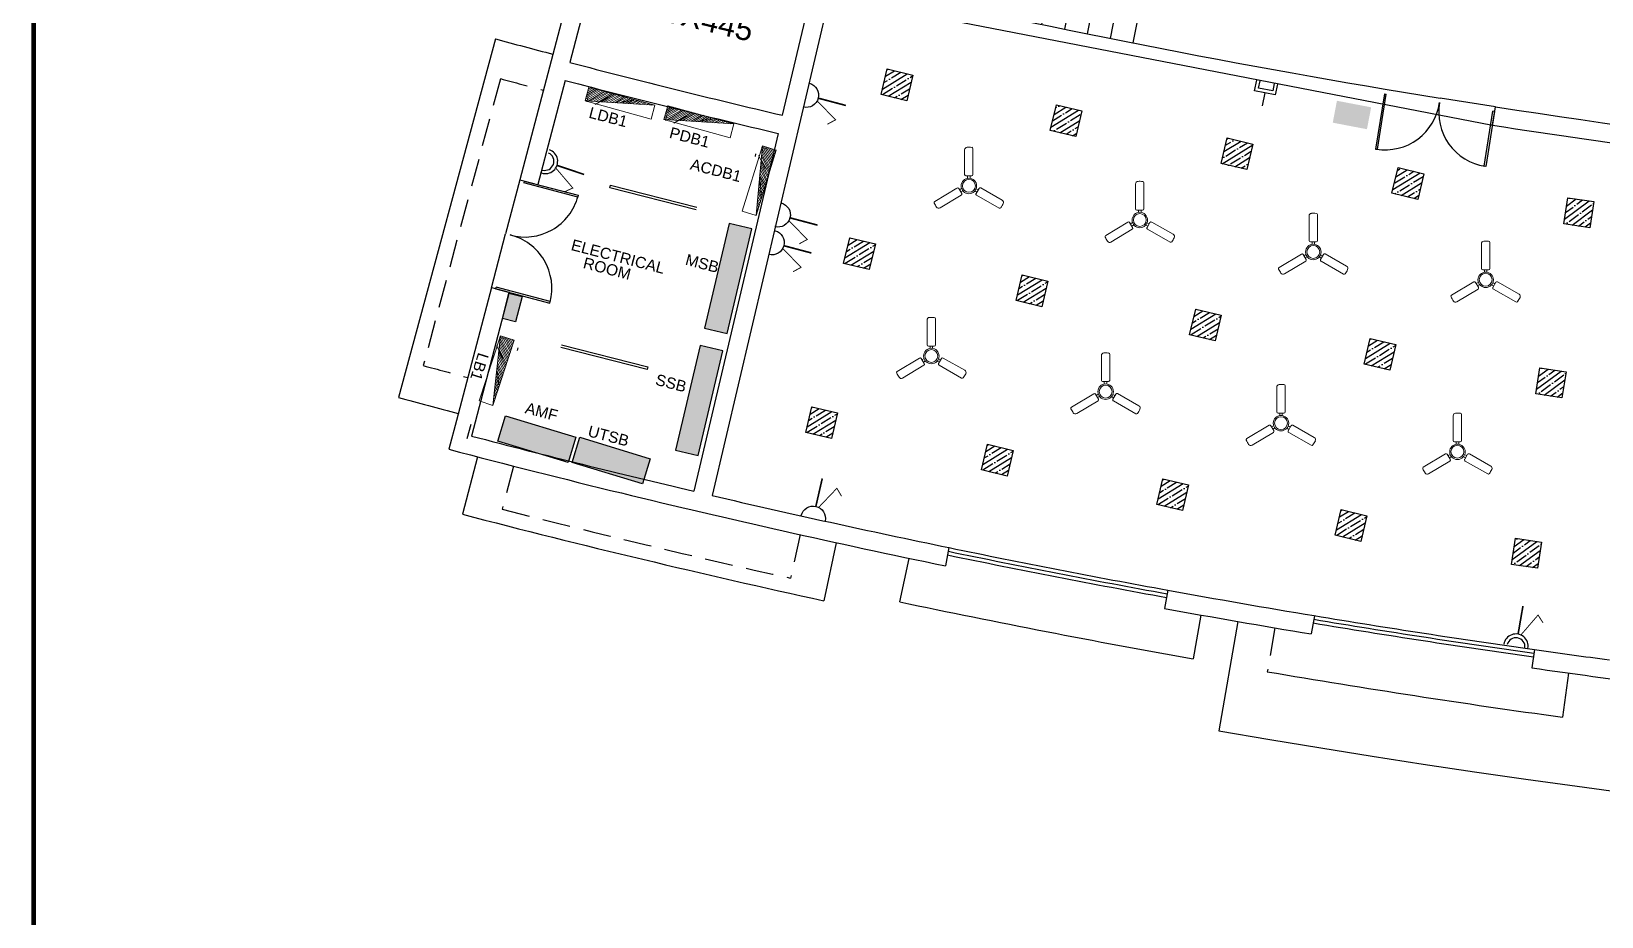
# Model space of a CAD drawing. Header units: inches. Extents: x -221585 to 401252, y -284294 to 332380.
# Drawn here: x 121848 to 123962, y 52475 to 53667 of the extents above; entities that cross this region are included whole.
import ezdxf

# ---------------------------------------------------------------- set-up
doc = ezdxf.new("R2010")
doc.units = ezdxf.units.IN
doc.header["$MEASUREMENT"] = 0
doc.linetypes.add('HIDDEN', pattern=[0.375, 0.25, -0.125])
doc.linetypes.add('HIDDEN2', pattern=[0.1875, 0.125, -0.0625])
for name, color, linetype in [('A_dimension_100', 233, 'Continuous'), ('E-LIGHT', 7, 'Continuous'), ('P', 250, 'Continuous'), ('Power', 7, 'Continuous'), ('UPS', 7, 'Continuous')]:
    doc.layers.add(name, color=color, linetype=linetype)
doc.layers.add('ceilingfan', color=1, linetype='Continuous', lineweight=15)
doc.layers.add('text', color=72, linetype='HIDDEN2', lineweight=5)
doc.styles.add('DIM', font='arial.ttf')
pattern_1 = [(31.5770164, (-70192.775, -87469.529), (-6.5455525, 10.6492132), []), (31.5770164, (-70184.178, -87471.581), (-6.5455525, 10.6492132), [15.625, -3.125, 0, -3.125])]

# ---------------------------------------------------------------- blocks, each defined once
blk = doc.blocks.new('RYTRTRTRTRT')
at = {"color": 1}
for p, q in [((42.518, 61.153), (42.518, 61.753)), ((42.518, 61.753), (42.538, 61.753)), ((42.538, 61.753), (42.538, 61.153)), ((43.718, 61.753), (43.698, 61.753)), ((43.698, 61.753), (43.698, 61.153)), ((43.718, 61.153), (43.718, 61.753)), ((42.518, 61.153), (42.538, 61.153)), ((42.518, 61.103), (43.118, 61.103)), ((43.718, 61.103), (43.118, 61.103)), ((43.718, 61.153), (43.698, 61.153))]:
    blk.add_line(p, q, dxfattribs=at)
for centre, start, end in [((42.528, 61.163), 359.0371, 90), ((43.708, 61.163), 90, 180.9629)]:
    blk.add_arc(centre, 0.59, start, end, dxfattribs=at)
blk = doc.blocks.new('FRGHGHGHGH')
at = {"ltscale": 10}
h = blk.add_hatch(color=2, dxfattribs=at)
h.dxf.hatch_style = 1
h.paths.add_polyline_path([(196213.1, 120801.7), (196247.1, 120806.2), (196217.9, 120824.2)])
at = {"color": 2, "ltscale": 8}
for p, q in [((195961.5, 120998.2, 0.4), (195905.5, 120763.3, 0.4)), ((195990.7, 120991.3, 0.4), (195935.3, 120756.3, 0.4)), ((196019.9, 120984.5, 0.4), (195965.1, 120749.3, 0.4)), ((196049.1, 120977.7, 0.4), (195994.9, 120742.4, 0.4)), ((196078.4, 120971, 0.4), (196024.8, 120735.5, 0.4)), ((196107.6, 120964.4, 0.4), (196054.7, 120728.8, 0.4)), ((196136.9, 120957.9, 0.4), (196084.6, 120722.1, 0.4)), ((196166.2, 120951.4, 0.4), (196114.5, 120715.5, 0.4)), ((196195.5, 120945, 0.4), (196144.4, 120709, 0.4)), ((196224.9, 120938.7, 0.4), (196174.4, 120702.5, 0.4)), ((196254.2, 120932.5, 0.4), (196204.3, 120696.2, 0.4)), ((196283.6, 120926.3, 0.4), (196234.3, 120689.9, 0.4)), ((196313, 120920.2, 0.4), (196264.3, 120683.7, 0.4)), ((196342.4, 120914.2, 0.4), (196294.3, 120677.5, 0.4)), ((196371.8, 120908.3, 0.4), (196324.4, 120671.5, 0.4)), ((196401.2, 120902.4, 0.4), (196354.4, 120665.5, 0.4)), ((195904.3, 120758.5, 0.4), (195902, 120748.7, 0.4)), ((195934.1, 120751.4, 0.4), (195931.8, 120741.7, 0.4)), ((195900.8, 120743.9, 0.4), (195845.5, 120511.9, 0.4)), ((195930.7, 120736.8, 0.4), (195876, 120504.7, 0.4)), ((195960.6, 120729.8, 0.4), (195906.5, 120497.5, 0.4)), ((195964, 120744.4, 0.4), (195961.7, 120734.7, 0.4)), ((195993.8, 120737.5, 0.4), (195991.6, 120727.7, 0.4)), ((196023.7, 120730.7, 0.4), (196021.5, 120720.9, 0.4)), ((195990.5, 120722.9, 0.4), (195936.9, 120490.5, 0.4)), ((196020.4, 120716, 0.4), (195967.5, 120483.5, 0.4)), ((196050.3, 120709.3, 0.4), (195998, 120476.6, 0.4)), ((196053.6, 120723.9, 0.4), (196051.4, 120714.1, 0.4)), ((196083.5, 120717.2, 0.4), (196081.3, 120707.5, 0.4)), ((196113.4, 120710.6, 0.4), (196111.3, 120700.8, 0.4)), ((196080.2, 120702.6, 0.4), (196028.5, 120469.7, 0.4)), ((196110.2, 120696, 0.4), (196059.1, 120463, 0.4)), ((196140.2, 120689.4, 0.4), (196089.7, 120456.3, 0.4)), ((196143.4, 120704.1, 0.4), (196141.2, 120694.3, 0.4)), ((196173.3, 120697.6, 0.4), (196171.2, 120687.9, 0.4)), ((196203.3, 120691.3, 0.4), (196201.2, 120681.5, 0.4)), ((196170.2, 120683, 0.4), (196120.3, 120449.7, 0.4)), ((196200.2, 120676.6, 0.4), (196150.9, 120443.2, 0.4)), ((196230.2, 120670.3, 0.4), (196181.6, 120436.8, 0.4)), ((196233.3, 120685, 0.4), (196231.3, 120675.2, 0.4)), ((196263.3, 120678.8, 0.4), (196261.3, 120669, 0.4)), ((196293.3, 120672.6, 0.4), (196291.4, 120662.8, 0.4)), ((196323.4, 120666.6, 0.4), (196321.4, 120656.8, 0.4)), ((196260.3, 120664.1, 0.4), (196212.2, 120430.5, 0.4)), ((196290.4, 120657.9, 0.4), (196242.9, 120424.2, 0.4)), ((196320.5, 120651.9, 0.4), (196273.6, 120418, 0.4)), ((196350.6, 120645.9, 0.4), (196304.3, 120411.9, 0.4)), ((196353.5, 120660.6, 0.4), (196351.5, 120650.8, 0.4)), ((196356.4, 120649.8, 0.4), (196355.5, 120644.9, 0.4)), ((196359.3, 120664.5, 0.4), (196358.4, 120659.6, 0.4)), ((196359.3, 120664.5, 0.4), (196358.4, 120659.6, 0.4))]:
    blk.add_line(p, q, dxfattribs=at)
at = {"color": 2, "ltscale": 10}
for p, q in [((195808.2, 120907, 0.4), (195744.5, 120665.2, 0.4)), ((196247.1, 120806.2), (196217.9, 120824.2)), ((196247.1, 120806.2), (196213.1, 120801.7)), ((195895.7, 120765.7), (195891.1, 120746.2)), ((195899.4, 120759.6), (195897.1, 120749.9))]:
    blk.add_line(p, q, dxfattribs=at)
for radius, start, end in [(11653.5, 255.95847, 258.01393), (11903.5, 255.94349, 258.82445)]:
    blk.add_arc((198635.6, 132212.3), radius, start, end, dxfattribs=at)
at = {"color": 2, "ltscale": 8}
for radius, start, end in [(11770, 256.5387, 258.84879), (11785, 256.56307, 258.84876), (11775, 256.56305, 258.84878), (11780, 256.58737, 258.82445), (11790, 256.53878, 258.84875)]:
    blk.add_arc((198635.6, 132212.3), radius, start, end, dxfattribs=at)
blk = doc.blocks.new('Fan')
at = {"color": 6}
for p, q in [((-5.8, 15.7), (-5.8, 48.4)), ((5.2, 50.1), (5.2, 15.7)), ((3.5, 14), (-4.1, 14)), ((-1.9, 14), (-1.9, 10.8)), ((1.5, 14), (1.5, 10.8)), ((-45.2, -19.5), (-15.9, -1.9)), ((-10.2, -11.4), (-38.2, -28.2)), ((-13.6, -2.5), (-9.7, -9)), ((-12.6, -4.2), (-9.9, -2.6)), ((-10.8, -7.1), (-8.1, -5.5)), ((10.3, -7.3), (7.6, -5.8)), ((12, -4.4), (9.3, -2.8)), ((9.4, -9.1), (13.2, -2.4)), ((39.7, -28.3), (10, -11.4)), ((15.5, -1.8), (43.8, -18))]:
    blk.add_line(p, q, dxfattribs=at)
for centre, radius in [((-0.2, 0.8), 10.2), ((-0.2, 0.9), 8.5)]:
    blk.add_circle(centre, radius, dxfattribs=at)
for centre, radius, start, end in [((-2.4, 48.4), 3.4, 92.735, 180), ((-0.2, 0.9), 51, 85.7207, 92.735), ((3.5, 50.1), 1.7, 0, 85.7207), ((-4.1, 15.7), 1.7, 180, 270), ((3.5, 15.7), 1.7, 270, 0), ((-44.4, -21), 1.7, 120.9808, 206.3239), ((-15, -3.4), 1.7, 30.9808, 120.9808), ((-11.1, -9.9), 1.7, 300.9808, 30.9808), ((10.8, -9.9), 1.7, 150.2708, 240.2708), ((14.6, -3.3), 1.7, 60.2708, 150.2708), ((42.1, -20.9), 3.4, 332.7215, 60.2708), ((-0.2, 0.9), 51, 206.3239, 213.3255), ((-40, -25.3), 3.4, 213.3255, 300.9808), ((40.6, -26.9), 1.7, 240.2708, 325.7165), ((-0.2, 0.9), 51, 325.7165, 332.7215)]:
    blk.add_arc(centre, radius, start, end, dxfattribs=at)
blk = doc.blocks.new('16A')
at = {"layer": 'E-LIGHT', "color": 1}
for points, const_width in [([(5916857, -1642748), (5916861, -1642952)], 11.7), ([(5916882, -1642953), (5916975, -1642791), (5917021, -1642838)], 6.64)]:
    blk.add_lwpolyline(points, dxfattribs=dict(at, const_width=const_width))
for centre, radius, start, end in [((5916862, -1643039), 87.4, 0.9898, 180.9898), ((5916863, -1643043), 64.6, 4.2725, 175.7579)]:
    blk.add_arc(centre, radius, start, end, dxfattribs=at)
blk = doc.blocks.new('ups 6A')
at = {"layer": 'E-LIGHT', "color": 4}
for points, const_width in [([(5905667, -1658491), (5905670, -1658287)], 11.7), ([(5905692, -1658286), (5905785, -1658448), (5905831, -1658401)], 6.64)]:
    blk.add_lwpolyline(points, dxfattribs=dict(at, const_width=const_width))
blk.add_arc((5905672, -1658200), 87.4, 179.0102, 359.0102, dxfattribs=at)

msp = doc.modelspace()

# ---------------------------------------------------------------- hatches: boundary and pattern name
at = {"ltscale": 10}
h = msp.add_hatch(dxfattribs=at)
h.set_pattern_fill('ANSI35', color=1, scale=50, angle=-13.423)
h.set_pattern_definition(pattern_1)
h.paths.add_polyline_path([(123026.3, 53573.7), (123034.5, 53608.3), (123000, 53616.5), (122991.8, 53582)])
h = msp.add_hatch(dxfattribs=at)
h.set_pattern_fill('ANSI35', color=1, scale=50, angle=-13.423)
h.set_pattern_definition(pattern_1)
h.paths.add_polyline_path([(123254, 53525.5), (123262.2, 53560), (123227.7, 53568.3), (123219.4, 53533.8)])
h = msp.add_hatch(dxfattribs=at)
h.set_pattern_fill('ANSI35', color=1, scale=50, angle=-13.423)
h.set_pattern_definition(pattern_1)
h.paths.add_polyline_path([(123484, 53481), (123492.2, 53515.5), (123457.7, 53523.8), (123449.4, 53489.3)])
h = msp.add_hatch(dxfattribs=at)
h.set_pattern_fill('ANSI35', color=1, scale=50, angle=-13.423)
h.set_pattern_definition(pattern_1)
h.paths.add_polyline_path([(123714, 53441), (123722.2, 53475.5), (123687.7, 53483.8), (123679.4, 53449.3)])
h = msp.add_hatch(dxfattribs=at)
h.set_pattern_fill('ANSI35', color=1, scale=50, angle=-8.6735)
h.set_pattern_definition([(36.326472, (-57860.659, -103062.872), (-7.4048184, 10.0706834), []), (36.326472, (-57851.921, -103064.205), (-7.4048184, 10.0706834), [15.625, -3.125, 0, -3.125])])
h.paths.add_polyline_path([(123945.7, 53402.8), (123951.1, 53437.9), (123916, 53443.2), (123910.6, 53408.1)])
h = msp.add_hatch(dxfattribs=at)
h.set_pattern_fill('ANSI35', color=1, scale=50, angle=-13.423)
h.set_pattern_definition([(31.5770164, (-70243.103, -87696.755), (-6.5455525, 10.6492132), []), (31.5770164, (-70234.506, -87698.807), (-6.5455525, 10.6492132), [15.625, -3.125, 0, -3.125])])
h.paths.add_polyline_path([(122976, 53346.5), (122984.2, 53381), (122949.7, 53389.3), (122941.4, 53354.8)])
h = msp.add_hatch(dxfattribs=at)
h.set_pattern_fill('ANSI35', color=1, scale=50, angle=-13.423)
h.set_pattern_definition([(31.5770164, (-70011.103, -87746.755), (-6.5455525, 10.6492132), []), (31.5770164, (-70002.506, -87748.807), (-6.5455525, 10.6492132), [15.625, -3.125, 0, -3.125])])
h.paths.add_polyline_path([(123208, 53296.5), (123216.2, 53331), (123181.7, 53339.3), (123173.4, 53304.8)])
h = msp.add_hatch(dxfattribs=at)
h.set_pattern_fill('ANSI35', color=1, scale=50, angle=-13.423)
h.set_pattern_definition([(31.5770164, (-69777.603, -87792.755), (-6.5455525, 10.6492132), []), (31.5770164, (-69769.006, -87794.807), (-6.5455525, 10.6492132), [15.625, -3.125, 0, -3.125])])
h.paths.add_polyline_path([(123441.5, 53250.5), (123449.7, 53285), (123415.2, 53293.3), (123406.9, 53258.8)])
h = msp.add_hatch(dxfattribs=at)
h.set_pattern_fill('ANSI35', color=1, scale=50, angle=-13.423)
h.set_pattern_definition([(31.5770164, (-69542.782, -87832.321), (-6.5455525, 10.6492132), []), (31.5770164, (-69534.185, -87834.373), (-6.5455525, 10.6492132), [15.625, -3.125, 0, -3.125])])
h.paths.add_polyline_path([(123676.3, 53211), (123684.5, 53245.5), (123650, 53253.7), (123641.8, 53219.2)])
h = msp.add_hatch(dxfattribs=at)
h.set_pattern_fill('ANSI35', color=1, scale=50, angle=-8.6735)
h.set_pattern_definition([(36.326472, (-57898.159, -103291.872), (-7.4048184, 10.0706834), []), (36.326472, (-57889.421, -103293.205), (-7.4048184, 10.0706834), [15.625, -3.125, 0, -3.125])])
h.paths.add_polyline_path([(123908.2, 53173.8), (123913.6, 53208.9), (123878.5, 53214.2), (123873.1, 53179.1)])
h = msp.add_hatch(dxfattribs=at)
h.set_pattern_fill('ANSI35', color=1, scale=50, angle=-13.423)
h.set_pattern_definition([(31.5770164, (-70294.103, -87924.255), (-6.5455525, 10.6492132), []), (31.5770164, (-70285.506, -87926.307), (-6.5455525, 10.6492132), [15.625, -3.125, 0, -3.125])])
h.paths.add_polyline_path([(122925, 53119), (122933.2, 53153.5), (122898.7, 53161.8), (122890.4, 53127.3)])
h = msp.add_hatch(dxfattribs=at)
h.set_pattern_fill('ANSI35', color=1, scale=50, angle=-13.423)
h.set_pattern_definition([(31.5770164, (-70057.603, -87974.755), (-6.5455525, 10.6492132), []), (31.5770164, (-70049.006, -87976.807), (-6.5455525, 10.6492132), [15.625, -3.125, 0, -3.125])])
h.paths.add_polyline_path([(123161.5, 53068.5), (123169.7, 53103), (123135.2, 53111.3), (123126.9, 53076.8)])
h = msp.add_hatch(dxfattribs=at)
h.set_pattern_fill('ANSI35', color=1, scale=50, angle=-13.423)
h.set_pattern_definition([(31.5770164, (-69821.603, -88021.255), (-6.5455525, 10.6492132), []), (31.5770164, (-69813.006, -88023.307), (-6.5455525, 10.6492132), [15.625, -3.125, 0, -3.125])])
h.paths.add_polyline_path([(123397.5, 53022), (123405.7, 53056.5), (123371.2, 53064.8), (123362.9, 53030.3)])
h = msp.add_hatch(dxfattribs=at)
h.set_pattern_fill('ANSI35', color=1, scale=50, angle=-13.423)
h.set_pattern_definition([(31.5770164, (-69581.603, -88062.755), (-6.5455525, 10.6492132), []), (31.5770164, (-69573.006, -88064.807), (-6.5455525, 10.6492132), [15.625, -3.125, 0, -3.125])])
h.paths.add_polyline_path([(123637.5, 52980.5), (123645.7, 53015), (123611.2, 53023.3), (123602.9, 52988.8)])
h = msp.add_hatch(dxfattribs=at)
h.set_pattern_fill('ANSI35', color=1, scale=50, angle=-8.6735)
h.set_pattern_definition([(36.326472, (-57931.159, -103521.372), (-7.4048184, 10.0706834), []), (36.326472, (-57922.421, -103522.705), (-7.4048184, 10.0706834), [15.625, -3.125, 0, -3.125])])
h.paths.add_polyline_path([(123875.2, 52944.3), (123880.6, 52979.4), (123845.5, 52984.7), (123840.1, 52949.6)])

# ---------------------------------------------------------------- linework, layer by layer
at = {"color": 4, "ltscale": 8}
for p, q in [((122748.8, 54390.6, 0.8), (122505.6, 53467.3, 0.8)), ((122685, 54050.7, 0.8), (122572.9, 53625.2, 0.8)), ((122566.6, 53601, 0.8), (122529.7, 53460.9, 0.8)), ((122467.4, 53322.2, 0.8), (122420.3, 53143.2, 0.8)), ((122491.5, 53315.9, 0.8), (122440.6, 53122.3, 0.9)), ((122420.3, 53143.2, 0.8), (122410.1, 53104.5, 0.8)), ((122439.6, 53138.1, 0.8), (122434.5, 53118.8, 0.8)), ((122429.4, 53099.4, 0.8), (122429.4, 53099.4, 0.8))]:
    msp.add_line(p, q, dxfattribs=at)
at = {"color": 4, "ltscale": 10}
for p, q in [((122897.8, 53719.7, 0.8), (122858.9, 53554.2, 0.7)), ((122922.2, 53714, 0.8), (122764.3, 53042.3, 0.4)), ((122922.2, 53714, 0.8), (123814.6, 53540.9, 0.4)), ((123814.6, 53540.9, 0.4), (123818.5, 53565.6, 0.4)), ((122853.2, 53529.8, 0.7), (122740, 53048, 0.4)), ((123083.2, 52972.1, 0.4), (123078.4, 52947.6, 0.4)), ((123377.6, 52914.9, 0.4), (123373.2, 52890.3, 0.4)), ((123574.9, 52880.5, 0.4), (123570.8, 52855.9, 0.4)), ((123871.3, 52834.9, 0.4), (123867.7, 52810.2, 0.4))]:
    msp.add_line(p, q, dxfattribs=at)
at = {"color": 20, "ltscale": 10}
for p, q in [((122472.8, 53657, 0.4), (122342.3, 53174.3, 0.4)), ((122448.5, 53094.4, 0.8), (122428.4, 53017, 0.4)), ((122915, 52900.5, 0.4), (122931.7, 52978.6, 0.4)), ((123017, 52899.1, 0.4), (123029.5, 52957.7, 0.4)), ((123422.3, 52881.4, 0.4), (123411.8, 52822.3, 0.4)), ((123471.9, 52872.6, 0.4), (123446.2, 52725.6, 0.4)), ((123917.1, 52803.3, 0.4), (123908.9, 52743.8, 0.4))]:
    msp.add_line(p, q, dxfattribs=at)
at = {"color": 20, "linetype": 'HIDDEN', "ltscale": 150}
for p, q in [((122479.4, 53603.4, 0.4), (122375.7, 53217.1, 0.4)), ((122496.9, 53082, 0.8), (122482, 53023.8, 0.4)), ((122882.9, 52989.6, 0.4), (122869.9, 52931, 0.4)), ((123521.6, 52864, 0.4), (123511.6, 52805, 0.4))]:
    msp.add_line(p, q, dxfattribs=at)
at = {"color": 5}
for p, q in [((122822.9, 53502.3, 1.1), (122822.2, 53498.7, 1.1)), ((122626.8, 53456.5, 0.4), (122627.7, 53460.1, 0.4)), ((122743, 53426.9, 0.4), (122626.8, 53456.5, 0.4)), ((122627.7, 53460.1, 0.4), (122743.9, 53430.5, 0.4)), ((122502.7, 53237.7, 0.4), (122503.6, 53241.3, 0.4)), ((122677, 53211.9, 0.4), (122560.8, 53241.5, 0.4)), ((122561.7, 53245.1, 0.4), (122677.9, 53215.5, 0.4)), ((122677.9, 53215.5, 0.4), (122677, 53211.9, 0.4))]:
    msp.add_line(p, q, dxfattribs=at)
at = {"color": 1, "ltscale": 10}
for p, q in [((122505.6, 53467.3, 0.8), (122524.8, 53462.2, 1)), ((122467.4, 53322.2, 0.8), (122491.5, 53315.9, 0.8))]:
    msp.add_line(p, q, dxfattribs=at)
at = {"color": 6, "const_width": 6.3}
msp.add_lwpolyline([(130466.8, 50244.9), (121851.4, 50244.9), (121851.4, 56046.1), (130466.8, 56046.1)], close=True, dxfattribs=at)
at = {"color": 1, "ltscale": 10}
msp.add_lwpolyline([(123000, 53616.5), (123034.5, 53608.3), (123026.3, 53573.7), (122991.8, 53582)], close=True, dxfattribs=at)
at = {"color": 30, "linetype": 'Continuous', "lineweight": 9, "true_color": 0x00001e}
for points in [[(122593.4, 53573.4), (122682.3, 53549.1), (122687.5, 53567.8), (122598.7, 53592.1), (122593.4, 53573.4), (122687.5, 53567.8)], [(122593.4, 53573.4), (122682.3, 53549.1), (122687.5, 53567.8), (122598.7, 53592.1), (122593.4, 53573.4), (122687.5, 53567.8)], [(122479.6, 53257.4), (122450.9, 53169.8), (122469.3, 53163.6), (122498, 53251.2), (122479.6, 53257.4), (122469.3, 53163.6)], [(122479.6, 53257.4), (122450.9, 53169.8), (122469.3, 53163.6), (122498, 53251.2), (122479.6, 53257.4), (122469.3, 53163.6)]]:
    msp.add_lwpolyline(points, dxfattribs=at)
at = {"color": 1, "linetype": 'Continuous', "lineweight": 9, "true_color": 0x000001}
for points in [[(122597.4, 53589.3), (122601.1, 53591.2), (122601.1, 53591.2)], [(122597.4, 53589.3), (122601.1, 53591.2), (122601.1, 53591.2)], [(122598.3, 53592.1), (122599, 53592.2), (122599, 53592.2)], [(122598.3, 53592.1), (122599, 53592.2), (122599, 53592.2)], [(122593.7, 53575.9), (122614.9, 53587.8), (122614.9, 53587.8)], [(122593.8, 53573.5), (122617.7, 53586.9), (122617.7, 53586.9)], [(122593.8, 53573.5), (122617.7, 53586.9), (122617.7, 53586.9)], [(122594.6, 53578.7), (122612.1, 53588.4), (122612.1, 53588.4)], [(122594.6, 53578.7), (122612.1, 53588.4), (122612.1, 53588.4)], [(122595.6, 53581.2), (122609.6, 53589.4), (122609.6, 53589.4)], [(122595.6, 53581.2), (122609.6, 53589.4), (122609.6, 53589.4)], [(122595.6, 53572.1), (122597.4, 53579.2), (122597.4, 53579.2)], [(122596.2, 53584), (122606.8, 53590.3), (122606.8, 53590.3)], [(122596.2, 53584), (122606.8, 53590.3), (122606.8, 53590.3)], [(122597.1, 53586.9), (122604, 53590.6), (122604, 53590.6)], [(122597.1, 53586.9), (122604, 53590.6), (122604, 53590.6)], [(122597.6, 53573.3), (122620.2, 53586.3), (122620.2, 53586.3)], [(122597.6, 53573.3), (122620.2, 53586.3), (122620.2, 53586.3)], [(122601.1, 53573.4), (122623, 53585.3), (122623, 53585.3)], [(122601.1, 53573.4), (122623, 53585.3), (122623, 53585.3)], [(122604.6, 53573.2), (122625.8, 53585.1), (122625.8, 53585.1)], [(122604.6, 53573.2), (122625.8, 53585.1), (122625.8, 53585.1)], [(122608.1, 53572.9), (122627.9, 53584.1), (122627.9, 53584.1)], [(122608.1, 53572.9), (122627.9, 53584.1), (122627.9, 53584.1)], [(122612, 53572.4), (122630.7, 53583.5), (122630.7, 53583.5)], [(122612, 53572.4), (122630.7, 53583.5), (122630.7, 53583.5)], [(122615.5, 53572.2), (122633.2, 53582.6), (122633.2, 53582.6)], [(122615.5, 53572.2), (122633.2, 53582.6), (122633.2, 53582.6)], [(122618.9, 53572.3), (122636, 53582), (122636, 53582)], [(122618.9, 53572.3), (122636, 53582), (122636, 53582)], [(122622.4, 53572.1), (122638.9, 53581), (122638.9, 53581)], [(122622.4, 53572.1), (122638.9, 53581), (122638.9, 53581)], [(122626.3, 53571.9), (122641.3, 53580.4), (122641.3, 53580.4)], [(122626.3, 53571.9), (122641.3, 53580.4), (122641.3, 53580.4)], [(122629.8, 53571.3), (122644.2, 53579.5), (122644.2, 53579.5)], [(122629.8, 53571.3), (122644.2, 53579.5), (122644.2, 53579.5)], [(122633.3, 53571.1), (122647, 53579.2), (122647, 53579.2)], [(122633.3, 53571.1), (122647, 53579.2), (122647, 53579.2)], [(122636.8, 53571.2), (122649.4, 53578.3), (122649.4, 53578.3)], [(122636.8, 53571.2), (122649.4, 53578.3), (122649.4, 53578.3)], [(122640.6, 53571), (122652.3, 53577.7), (122652.3, 53577.7)], [(122640.6, 53571), (122652.3, 53577.7), (122652.3, 53577.7)], [(122643.8, 53570.4), (122654.7, 53576.7), (122654.7, 53576.7)], [(122643.8, 53570.4), (122654.7, 53576.7), (122654.7, 53576.7)], [(122647.3, 53570.2), (122657.2, 53575.8), (122657.2, 53575.8)], [(122647.3, 53570.2), (122657.2, 53575.8), (122657.2, 53575.8)], [(122650.8, 53570), (122660, 53575.2), (122660, 53575.2)], [(122650.8, 53570), (122660, 53575.2), (122660, 53575.2)], [(122654.3, 53570.1), (122662.9, 53574.2), (122662.9, 53574.2)], [(122654.3, 53570.1), (122662.9, 53574.2), (122662.9, 53574.2)], [(122657.8, 53569.9), (122665.3, 53574), (122665.3, 53574)], [(122657.8, 53569.9), (122665.3, 53574), (122665.3, 53574)], [(122661.6, 53569.3), (122668.1, 53573.4), (122668.1, 53573.4)], [(122661.6, 53569.3), (122668.1, 53573.4), (122668.1, 53573.4)], [(122665.1, 53569.1), (122671, 53572.4), (122671, 53572.4)], [(122665.1, 53569.1), (122671, 53572.4), (122671, 53572.4)], [(122668.6, 53568.9), (122673.4, 53571.5), (122673.4, 53571.5)], [(122668.6, 53568.9), (122673.4, 53571.5), (122673.4, 53571.5)], [(122672.1, 53569), (122676.2, 53570.9), (122676.2, 53570.9)], [(122672.1, 53569), (122676.2, 53570.9), (122676.2, 53570.9)], [(122676, 53568.4), (122679.1, 53569.9), (122679.1, 53569.9)], [(122676, 53568.4), (122679.1, 53569.9), (122679.1, 53569.9)], [(122679.5, 53568.2), (122681.2, 53569.3), (122681.2, 53569.3)], [(122679.5, 53568.2), (122681.2, 53569.3), (122681.2, 53569.3)], [(122683, 53568), (122684, 53568.7), (122684, 53568.7)], [(122683, 53568), (122684, 53568.7), (122684, 53568.7)], [(122686.5, 53567.8), (122686.5, 53568.1), (122686.5, 53568.1)], [(122686.5, 53567.8), (122686.5, 53568.1), (122686.5, 53568.1)], [(122478.2, 53255.3), (122485.1, 53253.1), (122485.1, 53253.1)], [(122479.2, 53253.2), (122491.1, 53230), (122491.1, 53230)], [(122479.2, 53253.2), (122491.1, 53230), (122491.1, 53230)], [(122479.6, 53257), (122491.9, 53232.4), (122491.9, 53232.4)], [(122479.6, 53257), (122491.9, 53232.4), (122491.9, 53232.4)], [(122482, 53257), (122492.9, 53235.2), (122492.9, 53235.2)], [(122484.8, 53255.9), (122493.7, 53238), (122493.7, 53238)], [(122484.8, 53255.9), (122493.7, 53238), (122493.7, 53238)], [(122487.3, 53254.8), (122494.7, 53240.4), (122494.7, 53240.4)], [(122487.3, 53254.8), (122494.7, 53240.4), (122494.7, 53240.4)], [(122490, 53254.1), (122495.8, 53243.2), (122495.8, 53243.2)], [(122490, 53254.1), (122495.8, 53243.2), (122495.8, 53243.2)], [(122477.2, 53235.4), (122486.8, 53217.1), (122486.8, 53217.1)], [(122477.2, 53235.4), (122486.8, 53217.1), (122486.8, 53217.1)], [(122477.6, 53238.9), (122487.8, 53219.6), (122487.8, 53219.6)], [(122477.6, 53238.9), (122487.8, 53219.6), (122487.8, 53219.6)], [(122478.4, 53242.7), (122488.6, 53222.3), (122488.6, 53222.3)], [(122478.4, 53242.7), (122488.6, 53222.3), (122488.6, 53222.3)], [(122478.8, 53246.2), (122489.7, 53224.4), (122489.7, 53224.4)], [(122478.8, 53246.2), (122489.7, 53224.4), (122489.7, 53224.4)], [(122479.2, 53249.7), (122490, 53227.2), (122490, 53227.2)], [(122479.2, 53249.7), (122490, 53227.2), (122490, 53227.2)], [(122492.8, 53253), (122496.2, 53246), (122496.2, 53246)], [(122492.8, 53253), (122496.2, 53246), (122496.2, 53246)], [(122495.3, 53252.6), (122496.9, 53248.8), (122496.9, 53248.8)], [(122495.3, 53252.6), (122496.9, 53248.8), (122496.9, 53248.8)], [(122498, 53251.5), (122498, 53250.8), (122498, 53250.8)], [(122498, 53251.5), (122498, 53250.8), (122498, 53250.8)], [(122475.2, 53214.1), (122481.7, 53201.1), (122481.7, 53201.1)], [(122475.2, 53214.1), (122481.7, 53201.1), (122481.7, 53201.1)], [(122475.3, 53217.6), (122482.8, 53203.6), (122482.8, 53203.6)], [(122475.3, 53217.6), (122482.8, 53203.6), (122482.8, 53203.6)], [(122475.7, 53221.1), (122483.1, 53206.4), (122483.1, 53206.4)], [(122475.7, 53221.1), (122483.1, 53206.4), (122483.1, 53206.4)], [(122476.4, 53224.6), (122484.2, 53209.1), (122484.2, 53209.1)], [(122476.4, 53224.6), (122484.2, 53209.1), (122484.2, 53209.1)], [(122476.8, 53228.4), (122485, 53211.6), (122485, 53211.6)], [(122476.8, 53228.4), (122485, 53211.6), (122485, 53211.6)], [(122477.2, 53231.9), (122486, 53214.4), (122486, 53214.4)], [(122477.2, 53231.9), (122486, 53214.4), (122486, 53214.4)], [(122472.9, 53193.2), (122476.6, 53185.5), (122476.6, 53185.5)], [(122472.9, 53193.2), (122476.6, 53185.5), (122476.6, 53185.5)], [(122473.2, 53196.7), (122477, 53188), (122477, 53188)], [(122473.2, 53196.7), (122477, 53188), (122477, 53188)], [(122473.3, 53200.2), (122478.1, 53190.7), (122478.1, 53190.7)], [(122473.3, 53200.2), (122478.1, 53190.7), (122478.1, 53190.7)], [(122473.7, 53203.7), (122478.8, 53193.5), (122478.8, 53193.5)], [(122473.7, 53203.7), (122478.8, 53193.5), (122478.8, 53193.5)], [(122474.1, 53207.2), (122479.9, 53195.9), (122479.9, 53195.9)], [(122474.1, 53207.2), (122479.9, 53195.9), (122479.9, 53195.9)], [(122474.8, 53210.3), (122480.9, 53198.4), (122480.9, 53198.4)], [(122474.8, 53210.3), (122480.9, 53198.4), (122480.9, 53198.4)], [(122470.1, 53171.6), (122471.2, 53169.9), (122471.2, 53169.9)], [(122470.1, 53171.6), (122471.2, 53169.9), (122471.2, 53169.9)], [(122470.5, 53175.1), (122471.9, 53172), (122471.9, 53172)], [(122470.5, 53175.1), (122471.9, 53172), (122471.9, 53172)], [(122471.3, 53182.4), (122473.7, 53177.5), (122473.7, 53177.5)], [(122471.3, 53182.4), (122473.7, 53177.5), (122473.7, 53177.5)], [(122471.3, 53179), (122473, 53174.7), (122473, 53174.7)], [(122471.3, 53179), (122473, 53174.7), (122473, 53174.7)], [(122471.7, 53185.9), (122474.8, 53180), (122474.8, 53180)], [(122471.7, 53185.9), (122474.8, 53180), (122474.8, 53180)], [(122472.1, 53189.4), (122475.9, 53182.7), (122475.9, 53182.7)], [(122472.1, 53189.4), (122475.9, 53182.7), (122475.9, 53182.7)], [(122469.3, 53164.7), (122469.7, 53164.7), (122469.7, 53164.7)], [(122469.3, 53164.7), (122469.7, 53164.7), (122469.7, 53164.7)], [(122469.7, 53168.2), (122470.4, 53167.1), (122470.4, 53167.1)], [(122469.7, 53168.2), (122470.4, 53167.1), (122470.4, 53167.1)]]:
    msp.add_lwpolyline(points, dxfattribs=at)
at = {"color": 8, "linetype": 'Continuous', "lineweight": 9, "true_color": 0x000008}
for points in [[(122623.9, 53578.7), (122606.9, 53568.7), (122606.9, 53568.7)], [(122623.9, 53578.7), (122606.9, 53568.7), (122606.9, 53568.7)], [(122623.9, 53578.7), (122606.9, 53568.7), (122606.9, 53568.7)], [(122483.4, 53226.6), (122474.2, 53244.2), (122474.2, 53244.2)], [(122483.4, 53226.6), (122474.2, 53244.2), (122474.2, 53244.2)], [(122483.4, 53226.6), (122474.2, 53244.2), (122474.2, 53244.2)]]:
    msp.add_lwpolyline(points, dxfattribs=at)
at = {"color": 8, "linetype": 'Continuous', "lineweight": 5, "true_color": 0x767676}
for points in [[(122659.7, 53574.1), (122658.3, 53574.1), (122645.8, 53572.6), (122639.6, 53570.9)], [(122477, 53191.1), (122477, 53192.5), (122476.1, 53205.1), (122474.8, 53211.4)]]:
    msp.add_lwpolyline(points, dxfattribs=at)
at = {"color": 30, "linetype": 'Continuous', "lineweight": 9, "true_color": 0x00001e}
for points, elevation in [([(122699.6, 53548.3), (122788.5, 53523.9), (122793.7, 53542.6), (122704.8, 53567), (122699.6, 53548.3), (122793.7, 53542.6)], 0.2), ([(122699.6, 53548.3), (122788.5, 53523.9), (122793.7, 53542.6), (122704.8, 53567), (122699.6, 53548.3), (122793.7, 53542.6)], 0.2), ([(122832, 53513), (122804.9, 53425), (122823.5, 53419.1), (122850.6, 53507.2), (122832, 53513), (122823.5, 53419.1)], 0.7), ([(122832, 53513), (122804.9, 53425), (122823.5, 53419.1), (122850.6, 53507.2), (122832, 53513), (122823.5, 53419.1)], 0.7)]:
    msp.add_lwpolyline(points, dxfattribs=dict(at, elevation=elevation))
at = {"color": 1, "linetype": 'Continuous', "lineweight": 9, "true_color": 0x000001}
for points, elevation in [([(122699.9, 53550.7), (122721.1, 53562.7), (122721.1, 53562.7)], 0.2), ([(122699.9, 53548.3), (122723.9, 53561.7), (122723.9, 53561.7)], 0.2), ([(122699.9, 53548.3), (122723.9, 53561.7), (122723.9, 53561.7)], 0.2), ([(122700.8, 53553.6), (122718.2, 53563.3), (122718.2, 53563.3)], 0.2), ([(122700.8, 53553.6), (122718.2, 53563.3), (122718.2, 53563.3)], 0.2), ([(122701.7, 53547), (122703.6, 53554), (122703.6, 53554)], 0.2), ([(122701.8, 53556), (122715.8, 53564.2), (122715.8, 53564.2)], 0.2), ([(122701.8, 53556), (122715.8, 53564.2), (122715.8, 53564.2)], 0.2), ([(122702.4, 53558.9), (122712.9, 53565.2), (122712.9, 53565.2)], 0.2), ([(122702.4, 53558.9), (122712.9, 53565.2), (122712.9, 53565.2)], 0.2), ([(122703.3, 53561.7), (122710.1, 53565.4), (122710.1, 53565.4)], 0.2), ([(122703.3, 53561.7), (122710.1, 53565.4), (122710.1, 53565.4)], 0.2), ([(122703.6, 53564.1), (122707.3, 53566), (122707.3, 53566)], 0.2), ([(122703.6, 53564.1), (122707.3, 53566), (122707.3, 53566)], 0.2), ([(122703.8, 53548.1), (122726.4, 53561.1), (122726.4, 53561.1)], 0.2), ([(122703.8, 53548.1), (122726.4, 53561.1), (122726.4, 53561.1)], 0.2), ([(122704.5, 53567), (122705.2, 53567), (122705.2, 53567)], 0.2), ([(122704.5, 53567), (122705.2, 53567), (122705.2, 53567)], 0.2), ([(122707.3, 53548.2), (122729.2, 53560.2), (122729.2, 53560.2)], 0.2), ([(122707.3, 53548.2), (122729.2, 53560.2), (122729.2, 53560.2)], 0.2), ([(122710.8, 53548), (122732, 53559.9), (122732, 53559.9)], 0.2), ([(122710.8, 53548), (122732, 53559.9), (122732, 53559.9)], 0.2), ([(122714.3, 53547.8), (122734.1, 53559), (122734.1, 53559)], 0.2), ([(122714.3, 53547.8), (122734.1, 53559), (122734.1, 53559)], 0.2), ([(122718.1, 53547.2), (122736.9, 53558.4), (122736.9, 53558.4)], 0.2), ([(122718.1, 53547.2), (122736.9, 53558.4), (122736.9, 53558.4)], 0.2), ([(122721.6, 53547), (122739.4, 53557.4), (122739.4, 53557.4)], 0.2), ([(122721.6, 53547), (122739.4, 53557.4), (122739.4, 53557.4)], 0.2), ([(122725.1, 53547.1), (122742.2, 53556.8), (122742.2, 53556.8)], 0.2), ([(122725.1, 53547.1), (122742.2, 53556.8), (122742.2, 53556.8)], 0.2), ([(122728.6, 53546.9), (122745.1, 53555.9), (122745.1, 53555.9)], 0.2), ([(122728.6, 53546.9), (122745.1, 53555.9), (122745.1, 53555.9)], 0.2), ([(122732.5, 53546.7), (122747.5, 53555.3), (122747.5, 53555.3)], 0.2), ([(122732.5, 53546.7), (122747.5, 53555.3), (122747.5, 53555.3)], 0.2), ([(122736, 53546.1), (122750.3, 53554.3), (122750.3, 53554.3)], 0.2), ([(122736, 53546.1), (122750.3, 53554.3), (122750.3, 53554.3)], 0.2), ([(122739.5, 53545.9), (122753.1, 53554.1), (122753.1, 53554.1)], 0.2), ([(122739.5, 53545.9), (122753.1, 53554.1), (122753.1, 53554.1)], 0.2), ([(122743, 53546), (122755.6, 53553.1), (122755.6, 53553.1)], 0.2), ([(122743, 53546), (122755.6, 53553.1), (122755.6, 53553.1)], 0.2), ([(122746.8, 53545.8), (122758.4, 53552.5), (122758.4, 53552.5)], 0.2), ([(122746.8, 53545.8), (122758.4, 53552.5), (122758.4, 53552.5)], 0.2), ([(122750, 53545.2), (122760.9, 53551.6), (122760.9, 53551.6)], 0.2), ([(122750, 53545.2), (122760.9, 53551.6), (122760.9, 53551.6)], 0.2), ([(122753.5, 53545), (122763.4, 53550.6), (122763.4, 53550.6)], 0.2), ([(122753.5, 53545), (122763.4, 53550.6), (122763.4, 53550.6)], 0.2), ([(122757, 53544.8), (122766.2, 53550), (122766.2, 53550)], 0.2), ([(122757, 53544.8), (122766.2, 53550), (122766.2, 53550)], 0.2), ([(122760.5, 53544.9), (122769, 53549.1), (122769, 53549.1)], 0.2), ([(122760.5, 53544.9), (122769, 53549.1), (122769, 53549.1)], 0.2), ([(122764, 53544.7), (122771.5, 53548.8), (122771.5, 53548.8)], 0.2), ([(122764, 53544.7), (122771.5, 53548.8), (122771.5, 53548.8)], 0.2), ([(122767.8, 53544.1), (122774.3, 53548.2), (122774.3, 53548.2)], 0.2), ([(122767.8, 53544.1), (122774.3, 53548.2), (122774.3, 53548.2)], 0.2), ([(122771.3, 53543.9), (122777.1, 53547.3), (122777.1, 53547.3)], 0.2), ([(122771.3, 53543.9), (122777.1, 53547.3), (122777.1, 53547.3)], 0.2), ([(122774.8, 53543.7), (122779.6, 53546.3), (122779.6, 53546.3)], 0.2), ([(122774.8, 53543.7), (122779.6, 53546.3), (122779.6, 53546.3)], 0.2), ([(122778.3, 53543.8), (122782.4, 53545.7), (122782.4, 53545.7)], 0.2), ([(122778.3, 53543.8), (122782.4, 53545.7), (122782.4, 53545.7)], 0.2), ([(122782.2, 53543.3), (122785.3, 53544.8), (122785.3, 53544.8)], 0.2), ([(122782.2, 53543.3), (122785.3, 53544.8), (122785.3, 53544.8)], 0.2), ([(122785.7, 53543), (122787.4, 53544.1), (122787.4, 53544.1)], 0.2), ([(122785.7, 53543), (122787.4, 53544.1), (122787.4, 53544.1)], 0.2), ([(122789.2, 53542.8), (122790.2, 53543.6), (122790.2, 53543.6)], 0.2), ([(122789.2, 53542.8), (122790.2, 53543.6), (122790.2, 53543.6)], 0.2), ([(122792.7, 53542.6), (122792.7, 53542.9), (122792.7, 53542.9)], 0.2), ([(122792.7, 53542.6), (122792.7, 53542.9), (122792.7, 53542.9)], 0.2), ([(122830.7, 53510.9), (122837.6, 53508.9), (122837.6, 53508.9)], 0.7), ([(122831.7, 53508.9), (122844, 53485.9), (122844, 53485.9)], 0.7), ([(122831.7, 53508.9), (122844, 53485.9), (122844, 53485.9)], 0.7), ([(122832, 53512.7), (122844.7, 53488.3), (122844.7, 53488.3)], 0.7), ([(122832, 53512.7), (122844.7, 53488.3), (122844.7, 53488.3)], 0.7), ([(122834.5, 53512.7), (122845.8, 53491.1), (122845.8, 53491.1)], 0.7), ([(122837.3, 53511.7), (122846.4, 53493.9), (122846.4, 53493.9)], 0.7), ([(122837.3, 53511.7), (122846.4, 53493.9), (122846.4, 53493.9)], 0.7), ([(122839.7, 53510.6), (122847.5, 53496.4), (122847.5, 53496.4)], 0.7), ([(122839.7, 53510.6), (122847.5, 53496.4), (122847.5, 53496.4)], 0.7), ([(122842.5, 53510), (122848.5, 53499.2), (122848.5, 53499.2)], 0.7), ([(122842.5, 53510), (122848.5, 53499.2), (122848.5, 53499.2)], 0.7), ([(122845.3, 53508.9), (122848.8, 53502), (122848.8, 53502)], 0.7), ([(122845.3, 53508.9), (122848.8, 53502), (122848.8, 53502)], 0.7), ([(122847.8, 53508.6), (122849.5, 53504.8), (122849.5, 53504.8)], 0.7), ([(122847.8, 53508.6), (122849.5, 53504.8), (122849.5, 53504.8)], 0.7), ([(122850.6, 53507.6), (122850.6, 53506.9), (122850.6, 53506.9)], 0.7), ([(122850.6, 53507.6), (122850.6, 53506.9), (122850.6, 53506.9)], 0.7), ([(122830.1, 53491), (122839.9, 53473), (122839.9, 53473)], 0.7), ([(122830.1, 53491), (122839.9, 53473), (122839.9, 53473)], 0.7), ([(122830.1, 53487.6), (122839.2, 53470.2), (122839.2, 53470.2)], 0.7), ([(122830.1, 53487.6), (122839.2, 53470.2), (122839.2, 53470.2)], 0.7), ([(122830.4, 53494.5), (122841, 53475.4), (122841, 53475.4)], 0.7), ([(122830.4, 53494.5), (122841, 53475.4), (122841, 53475.4)], 0.7), ([(122831.1, 53498.4), (122841.6, 53478.2), (122841.6, 53478.2)], 0.7), ([(122831.1, 53498.4), (122841.6, 53478.2), (122841.6, 53478.2)], 0.7), ([(122831.4, 53501.9), (122842.7, 53480.3), (122842.7, 53480.3)], 0.7), ([(122831.4, 53501.9), (122842.7, 53480.3), (122842.7, 53480.3)], 0.7), ([(122831.7, 53505.4), (122843, 53483.1), (122843, 53483.1)], 0.7), ([(122831.7, 53505.4), (122843, 53483.1), (122843, 53483.1)], 0.7), ([(122828.1, 53465.9), (122834.4, 53454.1), (122834.4, 53454.1)], 0.7), ([(122828.1, 53465.9), (122834.4, 53454.1), (122834.4, 53454.1)], 0.7), ([(122828.4, 53473.2), (122836.2, 53459.3), (122836.2, 53459.3)], 0.7), ([(122828.4, 53473.2), (122836.2, 53459.3), (122836.2, 53459.3)], 0.7), ([(122828.4, 53469.8), (122835.1, 53456.9), (122835.1, 53456.9)], 0.7), ([(122828.4, 53469.8), (122835.1, 53456.9), (122835.1, 53456.9)], 0.7), ([(122828.7, 53476.7), (122836.5, 53462.1), (122836.5, 53462.1)], 0.7), ([(122828.7, 53476.7), (122836.5, 53462.1), (122836.5, 53462.1)], 0.7), ([(122829.4, 53480.2), (122837.5, 53464.9), (122837.5, 53464.9)], 0.7), ([(122829.4, 53480.2), (122837.5, 53464.9), (122837.5, 53464.9)], 0.7), ([(122829.8, 53484.1), (122838.2, 53467.4), (122838.2, 53467.4)], 0.7), ([(122829.8, 53484.1), (122838.2, 53467.4), (122838.2, 53467.4)], 0.7), ([(122826.8, 53455.8), (122831.7, 53446.4), (122831.7, 53446.4)], 0.7), ([(122826.8, 53455.8), (122831.7, 53446.4), (122831.7, 53446.4)], 0.7), ([(122826.8, 53452.3), (122830.7, 53443.6), (122830.7, 53443.6)], 0.7), ([(122826.8, 53452.3), (122830.7, 53443.6), (122830.7, 53443.6)], 0.7), ([(122827.1, 53459.3), (122832.4, 53449.2), (122832.4, 53449.2)], 0.7), ([(122827.1, 53459.3), (122832.4, 53449.2), (122832.4, 53449.2)], 0.7), ([(122827.4, 53462.8), (122833.4, 53451.6), (122833.4, 53451.6)], 0.7), ([(122827.4, 53462.8), (122833.4, 53451.6), (122833.4, 53451.6)], 0.7)]:
    msp.add_lwpolyline(points, dxfattribs=dict(at, elevation=elevation))
at = {"color": 8, "linetype": 'Continuous', "lineweight": 9, "true_color": 0x000008}
for points, elevation in [([(122730.1, 53553.6), (122713, 53543.5), (122713, 53543.5)], 0.2), ([(122730.1, 53553.6), (122713, 53543.5), (122713, 53543.5)], 0.2), ([(122730.1, 53553.6), (122713, 53543.5), (122713, 53543.5)], 0.2), ([(122836.4, 53482.4), (122826.9, 53499.8), (122826.9, 53499.8)], 0.7), ([(122836.4, 53482.4), (122826.9, 53499.8), (122826.9, 53499.8)], 0.7), ([(122836.4, 53482.4), (122826.9, 53499.8), (122826.9, 53499.8)], 0.7)]:
    msp.add_lwpolyline(points, dxfattribs=dict(at, elevation=elevation))
at = {"color": 8, "linetype": 'Continuous', "lineweight": 5, "true_color": 0x767676}
for points, elevation in [([(122765.9, 53549), (122764.5, 53548.9), (122752, 53547.4), (122745.8, 53545.8)], 0.2), ([(122830.6, 53446.7), (122830.6, 53448.1), (122829.5, 53460.7), (122828.1, 53467)], 0.7)]:
    msp.add_lwpolyline(points, dxfattribs=dict(at, elevation=elevation))
at = {"color": 1, "ltscale": 10, "elevation": 0}
for points in [[(123227.7, 53568.3), (123262.2, 53560), (123254, 53525.5), (123219.4, 53533.8)], [(123457.7, 53523.8), (123492.2, 53515.5), (123484, 53481), (123449.4, 53489.3)], [(123687.7, 53483.8), (123722.2, 53475.5), (123714, 53441), (123679.4, 53449.3)], [(123916, 53443.2), (123951.1, 53437.9), (123945.7, 53402.8), (123910.6, 53408.1)], [(122949.7, 53389.3), (122984.2, 53381), (122976, 53346.5), (122941.4, 53354.8)], [(123181.7, 53339.3), (123216.2, 53331), (123208, 53296.5), (123173.4, 53304.8)], [(123415.2, 53293.3), (123449.7, 53285), (123441.5, 53250.5), (123406.9, 53258.8)], [(123650, 53253.7), (123684.5, 53245.5), (123676.3, 53211), (123641.8, 53219.2)], [(123878.5, 53214.2), (123913.6, 53208.9), (123908.2, 53173.8), (123873.1, 53179.1)], [(122898.7, 53161.8), (122933.2, 53153.5), (122925, 53119), (122890.4, 53127.3)], [(123135.2, 53111.3), (123169.7, 53103), (123161.5, 53068.5), (123126.9, 53076.8)], [(123371.2, 53064.8), (123405.7, 53056.5), (123397.5, 53022), (123362.9, 53030.3)], [(123611.2, 53023.3), (123645.7, 53015), (123637.5, 52980.5), (123602.9, 52988.8)], [(123845.5, 52984.7), (123880.6, 52979.4), (123875.2, 52944.3), (123840.1, 52949.6)]]:
    msp.add_lwpolyline(points, close=True, dxfattribs=at)
at = {"color": 1, "linetype": 'Continuous', "lineweight": 9, "elevation": 0.7}
for points in [[(122825.8, 53445), (122829.6, 53438.4), (122829.6, 53438.4)], [(122825.8, 53445), (122829.6, 53438.4), (122829.6, 53438.4)], [(122826.4, 53448.8), (122830.3, 53441.2), (122830.3, 53441.2)], [(122826.4, 53448.8), (122830.3, 53441.2), (122830.3, 53441.2)], [(122823.8, 53423.7), (122824.5, 53422.6), (122824.5, 53422.6)], [(122823.8, 53423.7), (122824.5, 53422.6), (122824.5, 53422.6)], [(122824.1, 53427.2), (122825.2, 53425.4), (122825.2, 53425.4)], [(122824.1, 53427.2), (122825.2, 53425.4), (122825.2, 53425.4)], [(122824.4, 53430.7), (122825.9, 53427.5), (122825.9, 53427.5)], [(122824.4, 53430.7), (122825.9, 53427.5), (122825.9, 53427.5)], [(122825.1, 53438), (122827.6, 53433.1), (122827.6, 53433.1)], [(122825.1, 53438), (122827.6, 53433.1), (122827.6, 53433.1)], [(122825.1, 53434.5), (122826.9, 53430.3), (122826.9, 53430.3)], [(122825.1, 53434.5), (122826.9, 53430.3), (122826.9, 53430.3)], [(122825.4, 53441.5), (122828.6, 53435.6), (122828.6, 53435.6)], [(122825.4, 53441.5), (122828.6, 53435.6), (122828.6, 53435.6)], [(122823.5, 53420.2), (122823.8, 53420.2), (122823.8, 53420.2)], [(122823.5, 53420.2), (122823.8, 53420.2), (122823.8, 53420.2)]]:
    msp.add_lwpolyline(points, dxfattribs=at)
at = {"color": 1}
for points in [[(122817.7, 53401.3), (122787.2, 53408.4), (122754.1, 53267.4), (122784.5, 53260.2)], [(122778.8, 53237), (122748.4, 53244.1), (122715.2, 53103.1), (122745.7, 53096)], [(122486.3, 53149.4), (122581, 53120.6), (122570.7, 53086.7), (122476, 53115.5)], [(122586.3, 53120.6), (122681, 53091.8), (122670.7, 53057.9), (122576, 53086.7)]]:
    msp.add_lwpolyline(points, close=True, dxfattribs=at)
at = {"color": 4, "ltscale": 10}
for centre, radius, start, end in [((125661.9, 65452, 0.4), 12028.5, 256.58737, 260.46978), ((125661.9, 65452, 1.3), 12223.5, 255.36205, 256.7435), ((125751.8, 65807.4, 0.2), 12615.1, 255.37467, 256.71612), ((125661.9, 65452, 0.4), 12028.5, 261.18467, 265.6227), ((125675.1, 65540.2, 0.4), 12142.7, 261.18653, 262.36638), ((125661.9, 65452, 1.4), 12743.5, 255.35792, 256.74474), ((125661.9, 65452, 0.4), 12768.5, 255.24551, 256.32052), ((125661.9, 65452, 0.4), 12768.5, 256.32052, 258.32664), ((125661.9, 65452, 0.4), 12743.5, 256.85714, 258.32531), ((125661.9, 65452, 0.4), 12743.5, 259.6739, 260.57399), ((125661.9, 65452, 0.4), 12768.5, 259.6739, 260.57399), ((125746.6, 66057.9, 0.4), 13355.3, 261.9278, 262.36388), ((125661.9, 65452, 0.4), 12768.5, 261.92231, 263.40981)]:
    msp.add_arc(centre, radius, start, end, dxfattribs=at)
at = {"color": 20, "ltscale": 10}
for centre, radius, start, end in [((125661.9, 65452, 0.4), 12218.5, 254.87038, 255.24553), ((125661.9, 65452, 0.4), 12718.5, 254.87038, 255.24551), ((125661.8, 65452, 0.4), 12848.5, 255.42413, 257.65571), ((125661.8, 65452, 0.4), 12828.5, 258.10192, 259.8983), ((125661.9, 65452, 0.4), 12828.5, 260.35055, 262.14575), ((125662, 65403.5, 0.4), 12870, 260.08648, 279.91229)]:
    msp.add_arc(centre, radius, start, end, dxfattribs=at)
at = {"color": 20, "linetype": 'HIDDEN', "ltscale": 150}
for radius, start, end in [(12268.5, 254.96531, 255.24553), (12668.5, 254.96531, 255.24551), (12828.5, 255.64815, 257.42934)]:
    msp.add_arc((125661.9, 65452, 0.4), radius, start, end, dxfattribs=at)
at = {"color": 5, "ltscale": 10}
for centre, radius, start, end in [((125650.3, 65393.1, 0.4), 12693.5, 258.32354, 259.6777), ((125650.3, 65393.1, 0.4), 12688.5, 258.32354, 259.6777), ((125650.3, 65393.1, 0.4), 12683.5, 258.32354, 259.6777), ((125653.1, 65392.6, 0.4), 12688.5, 260.56926, 261.92342), ((125653.1, 65392.6, 0.4), 12683.5, 260.56926, 261.92342), ((125653.1, 65392.6, 0.4), 12693.5, 260.56926, 261.92342)]:
    msp.add_arc(centre, radius, start, end, dxfattribs=at)
at = {"color": 3, "ltscale": 10}
for points in [[(123605.3, 53573.7, 0.4), (123651.4, 53564.9, 0.4), (123599.7, 53544.2, 0.4), (123645.7, 53535.4, 0.4)], [(122491, 53314.6, 1.7), (122508.7, 53310.1, 1.7), (122482.4, 53281.5, 1.7), (122500.2, 53277, 1.7)]]:
    msp.add_solid(points, dxfattribs=at)
at = {"color": 1}
for points in [[(122787.2, 53408.4), (122754.1, 53267.4), (122817.7, 53401.3), (122784.5, 53260.2)], [(122748.4, 53244.1), (122715.2, 53103.1), (122778.8, 53237), (122745.7, 53096)], [(122486.3, 53149.4), (122581, 53120.6), (122476, 53115.5), (122571.4, 53088.9)], [(122586.3, 53120.6), (122681, 53091.8), (122576.3, 53087.7), (122671, 53058.9)]]:
    msp.add_solid(points, dxfattribs=at)
at = {"layer": 'A_dimension_100', "color": 3, "ltscale": 0.05}
for points in [[(123525.3, 53596), (123522.4, 53581.8), (123494.5, 53587.3), (123497.3, 53601.5)], [(123520.8, 53596.9), (123518.9, 53587), (123499.8, 53590.8), (123501.8, 53600.7)], [(123508.3, 53584.6), (123504.7, 53566.8)]]:
    msp.add_lwpolyline(points, dxfattribs=at)
at = {"layer": 'P', "color": 3, "linetype": 'Continuous', "elevation": 1.7}
msp.add_lwpolyline([(122491, 53314.6), (122508.7, 53310.1), (122500, 53276.1), (122482.4, 53280.6)], close=True, dxfattribs=at)
msp.add_lwpolyline([(122491, 53314.6), (122508.7, 53310.1), (122500, 53276.1), (122482.4, 53280.6)], close=True, dxfattribs=at)

# ---------------------------------------------------------------- block references
at = {"color": 4}
msp.add_blockref('FRGHGHGHGH', (-72973.7, -66760.3, 0.4), dxfattribs=at)
for p, xscale, yscale, zscale, rotation in [((130273.4, 60290.7, 0.4), 125.2224257317856, 125.2224257317856, 125.2224257317856, 171.0061513775362), ((116460, 60562.6, 0.8), 125.2224257317934, 125.2224257317934, 125.2224257317934, 255.2641592067598)]:
    msp.add_blockref('RYTRTRTRTRT', p, dxfattribs=dict(at, xscale=xscale, yscale=yscale, zscale=zscale, rotation=rotation))
at = {"layer": 'ceilingfan', "xscale": 1.02030405060046, "yscale": 1.02030405060046, "zscale": 1.02030405060046}
for p in [(123110.2, 53458.2), (123340.2, 53412.3), (123573.7, 53369.3), (123805.7, 53331.8), (123059.7, 53229.2), (123294.2, 53181.3), (123530.2, 53138.8), (123767.7, 53100.3)]:
    msp.add_blockref('Fan', p, dxfattribs=at)
at = {"layer": 'Power', "xscale": 0.1885885860805314, "yscale": 0.1885885860805314, "zscale": 0.1885885860805314}
for p, rotation in [((790217.3, 999719.6), 250.311747462261), ((-912990.4, 568697.2), 349.0675667810553)]:
    msp.add_blockref('16A', p, dxfattribs=dict(at, rotation=rotation))
at = {"layer": 'UPS', "color": 3, "xscale": -0.1887460698150345, "yscale": 0.1887460698150344, "zscale": 0.1887460698150344}
for p, rotation in [((123203.9, 1211359.4), 74.30080235402548), ((123165.8, 1211198.3), 74.30080235402548), ((123157.5, 1211160.8), 74.30080235402548), ((-1034232.6, 14369), 166.2289603870271)]:
    msp.add_blockref('ups 6A', p, dxfattribs=dict(at, rotation=rotation))

# ---------------------------------------------------------------- texts
at = {"layer": 'text', "lineweight": -2, "ltscale": 2, "style": 'DIM'}
for s, insert, char_height, width, attachment_point, rotation in [('{\\C3;250X445}', (122652.4, 53691.9, 0.4), 30, 592.79, 7, 346.458), ('{\\C3;LDB1}', (122648.1, 53537.9, 0.2), 15, 296.395, 9, 345.4414), ('{\\C3;P\\fArial Baltic|b0|i0|c186|p34;DB1}', (122758.7, 53510.3, 0.2), 15, 296.395, 9, 345.4414), ('{\\C3;ACD\\fArial Baltic|b0|i0|c186|p34;B1}', (122801.4, 53463.8, 0.2), 15, 296.395, 9, 345.4414), ('{\\C3;ELECTRICAL }', (122698.5, 53340.3, 0.2), 15, 296.395, 9, 345.4414), ('{\\C3;ROOM}', (122652.7, 53332.2, 0.2), 15, 296.395, 9, 345.4414), ('{\\C3;MSB}', (122771.2, 53341.6), 15, 296.395, 9, 345.4414), ('{\\C3;L\\fArial Baltic|b0|i0|c186|p34;B1}', (122438.7, 53200.1, 0), 15, 296.395, 9, 252.6199), ('{\\C3;S\\fArial Baltic|b0|i0|c186|p34;SB}', (122727.5, 53180.9), 15, 296.395, 9, 345.4414), ('{\\C3;AMF}', (122554.4, 53142.3), 15, 296.395, 9, 345.4414), ('{\\C3;UTSB}', (122650.1, 53108), 15, 296.395, 9, 345.4414)]:
    msp.add_mtext(s, dxfattribs=dict(at, insert=insert, char_height=char_height, width=width, attachment_point=attachment_point, rotation=rotation))

doc.saveas('drawing.dxf')
